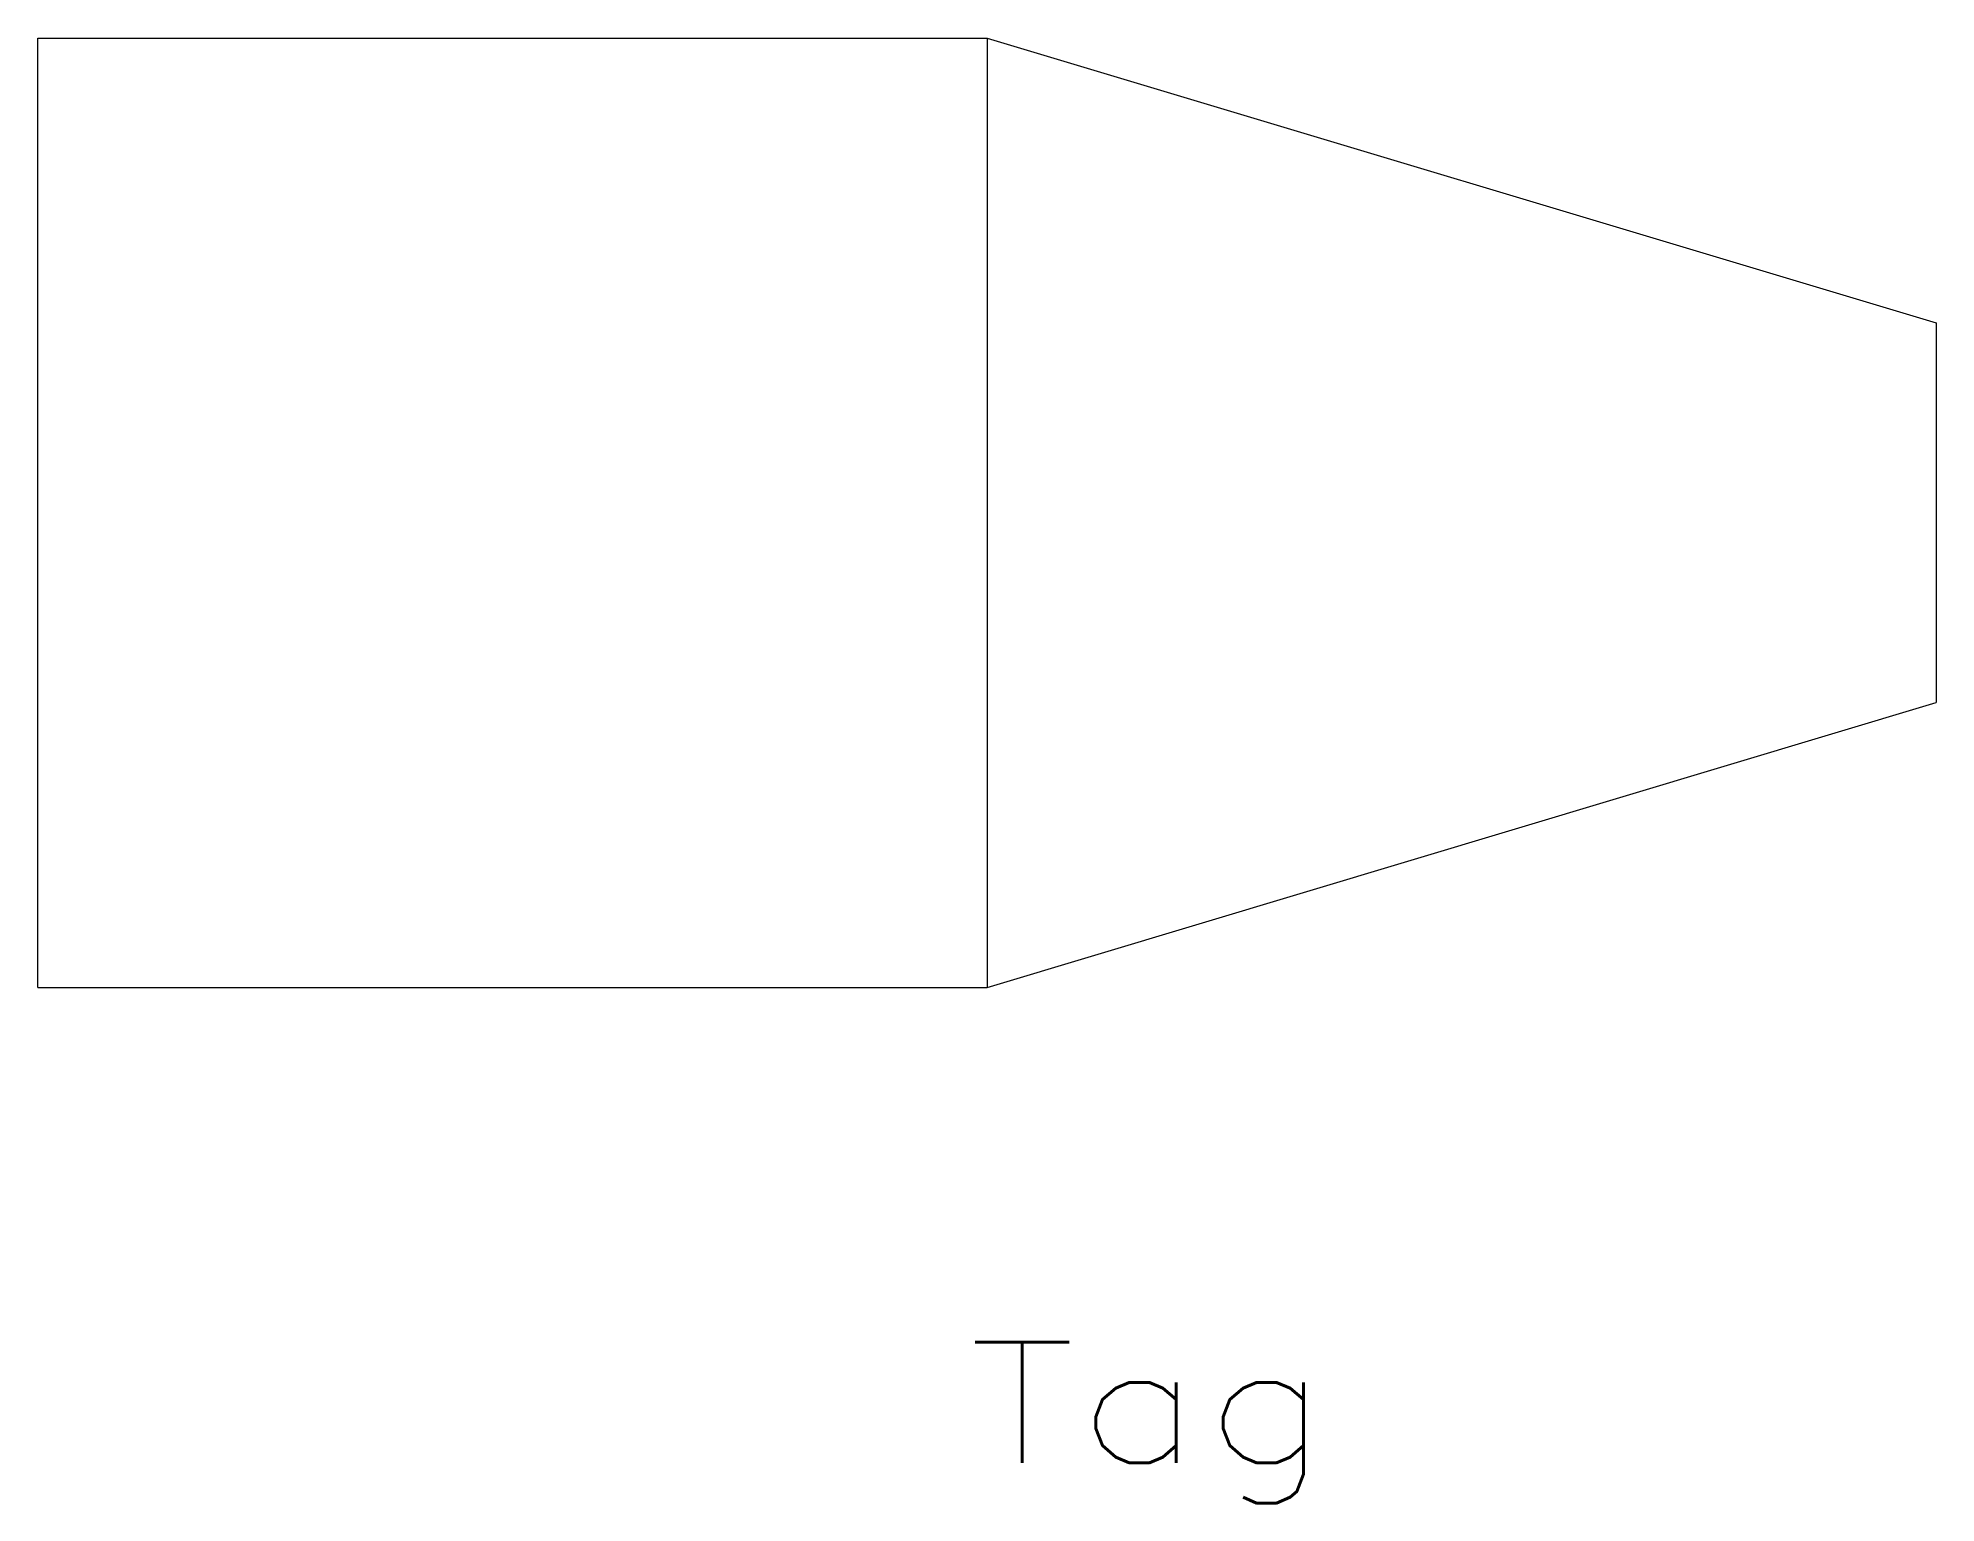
# Model space of a CAD drawing. Header units: inches. Extents: x -9.8 to 10.2, y -10.2 to 5.2.
import ezdxf
from ezdxf.enums import TextEntityAlignment as Align

# ---------------------------------------------------------------- set-up
doc = ezdxf.new("R2010")
doc.units = ezdxf.units.IN
doc.header["$MEASUREMENT"] = 0
doc.layers.get('0').update_dxf_attribs({"lineweight": 0})
doc.styles.add('_TCW_TXTSTY_1', font='TXT.SHX')

msp = doc.modelspace()

# ---------------------------------------------------------------- linework, layer by layer
at = {"linetype": 'Continuous'}
for p, q in [((-9.794, -4.767), (-9.794, 5.233)), ((-9.794, 5.233), (0.206, 5.233)), ((0.206, 5.233), (0.206, -4.767)), ((0.206, 5.233), (10.206, 2.233)), ((10.206, 2.233), (10.206, -1.767)), ((0.206, -4.767), (10.206, -1.767)), ((-9.794, -4.767), (0.206, -4.767))]:
    msp.add_line(p, q, dxfattribs=at)

# ---------------------------------------------------------------- texts
at = {"color": 7, "linetype": 'Continuous', "style": '_TCW_TXTSTY_1', "width": 1.166667}
msp.add_text('Tag', height=1.27, dxfattribs=at).set_placement((0.012, -9.774), (3.822, -9.774), align=Align.FIT)

doc.saveas('drawing.dxf')
